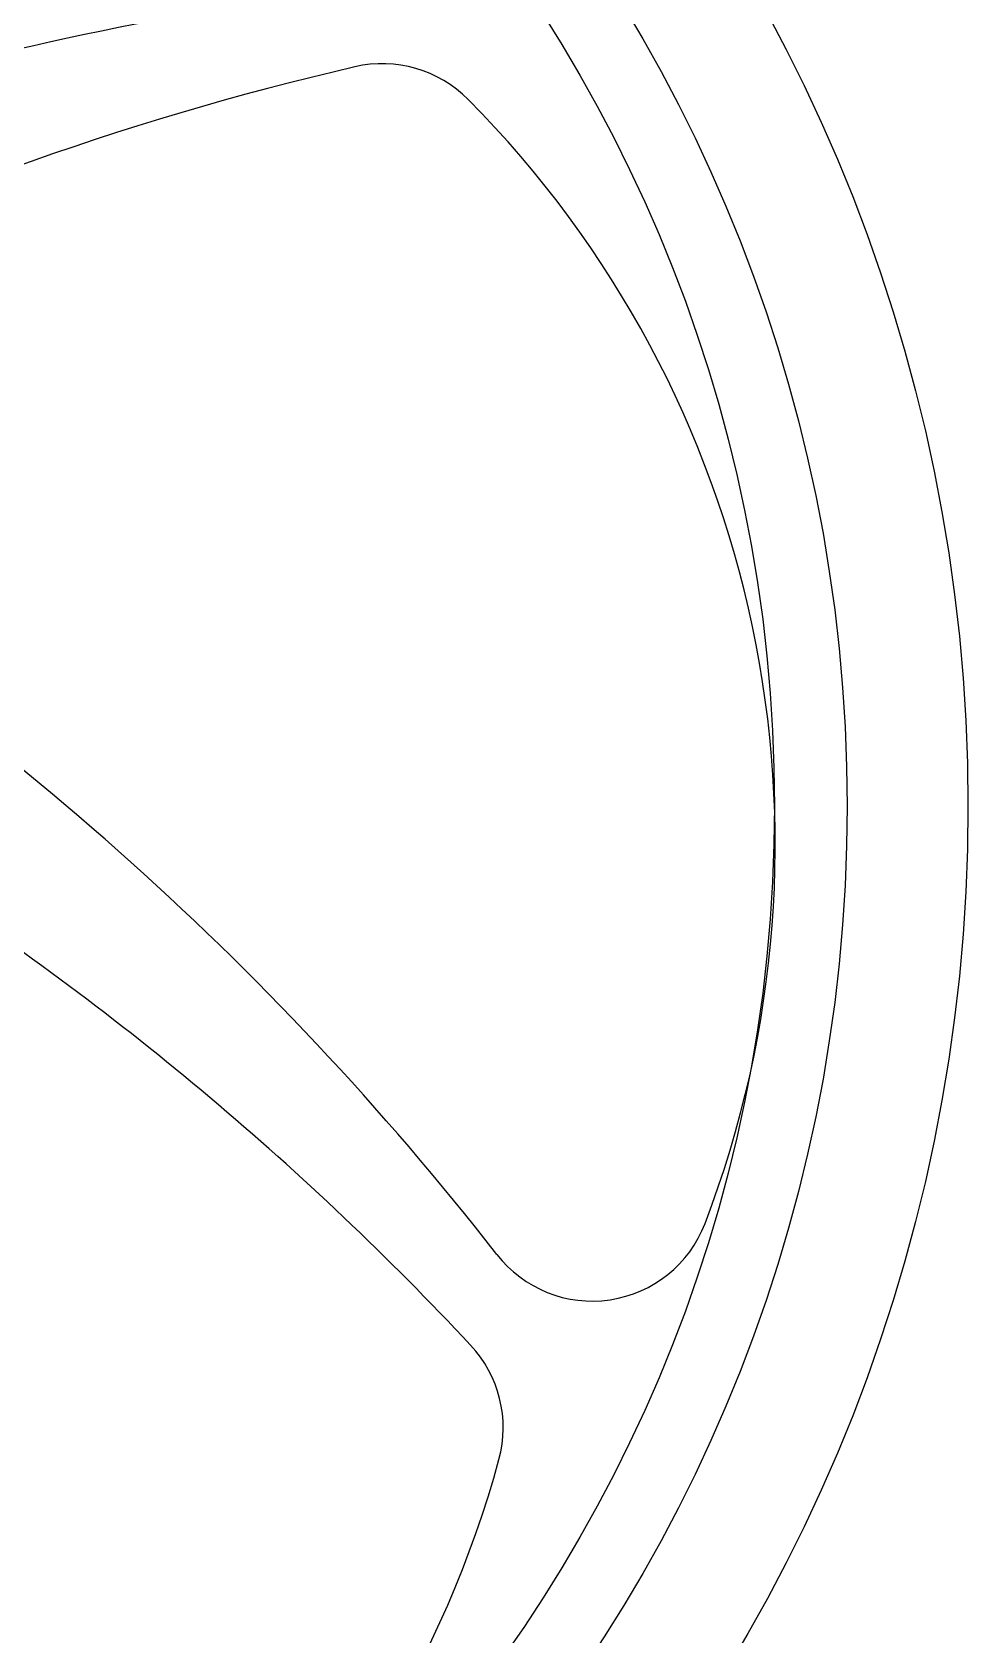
# Model space of a CAD drawing. Header units: metres. Extents: x 26.3 to 44.2, y 14.4 to 19.6.
# Drawn here: x 35.0911 to 35.2318, y 15.0792 to 15.3202 of the extents above; entities that cross this region are included whole.
import ezdxf

# ---------------------------------------------------------------- set-up
doc = ezdxf.new("R2010")
doc.units = ezdxf.units.M
doc.header["$MEASUREMENT"] = 0
doc.layers.add('Rims', color=10, linetype='Continuous')
doc.layers.add('Tyres', color=190, linetype='Continuous')

msp = doc.modelspace()

# ---------------------------------------------------------------- linework, layer by layer
at = {"layer": 'Rims'}
for centre, radius, start, end in [((35.19242851952542, 14.87517136351978), 0.4543631819999999, 97.92308624074167, 118.9468114050894), ((35.24243229240783, 14.87238611264846), 0.4543631820000001, 103.0771330959613, 116.7223090934141), ((35.14373912512352, 15.29726280209828), 0.01817452728, 44.79309362229386, 103.0771330959613), ((35.0437822889159, 15.19802529912401), 0.1590271137000001, 339.0197626107916, 44.79309362229386), ((34.80254191379558, 14.85717046652651), 0.4543631820000001, 37.92308624074174, 58.94681140508944), ((34.8251317022263, 14.81247330348962), 0.454363182, 43.07713309596122, 56.7223090934142), ((35.17529690947414, 15.1475936059081), 0.01817452728, 217.9230862407414, 339.0197626107916), ((35.14373912512352, 15.11038243826268), 0.01817452728, 344.7930936222937, 43.07713309596122), ((35.00781850843587, 15.14732884621328), 0.1590271137, 279.0197626107916, 344.7930936222937)]:
    msp.add_arc(centre, radius, start, end, dxfattribs=at)
at = {"layer": 'Tyres'}
for radius in [0.2498997501, 0.23172522282, 0.2208077144671304]:
    msp.add_circle((34.98189598257325, 15.20382262018052), radius, dxfattribs=at)

doc.saveas('drawing.dxf')
